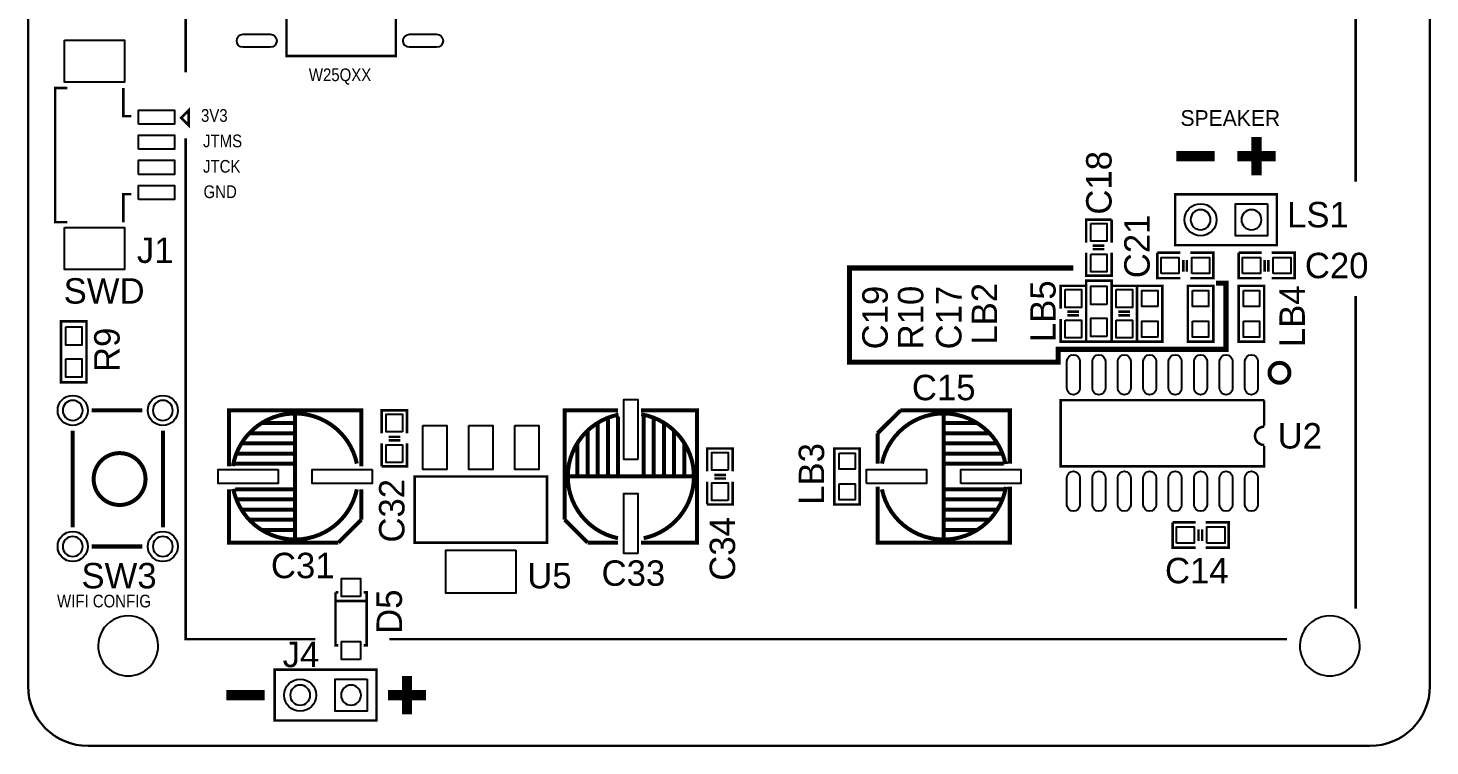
# Model space of a CAD drawing. Extents: x 0 to 70, y 0 to 100.
# Drawn here: x 0 to 70, y 0 to 35.9 of the extents above; entities that cross this region are included whole.
import ezdxf
from ezdxf.enums import TextEntityAlignment as Align

# ---------------------------------------------------------------- set-up
doc = ezdxf.new("R2010")
doc.units = 0
for name, color, linetype in [('BG_OUTLINE', 6, 'CONTINUOUS'), ('BO_SILKSCREEN_TOP', 7, 'CONTINUOUS'), ('PG_SILKSCREEN_TOP', 7, 'CONTINUOUS'), ('PIN_TOP', 12, 'CONTINUOUS'), ('RE_DISPLAY_TOP', 142, 'CONTINUOUS'), ('RE_SILKSCREEN_TOP', 7, 'CONTINUOUS')]:
    doc.layers.add(name, color=color, linetype=linetype)

msp = doc.modelspace()

# ---------------------------------------------------------------- linework, layer by layer
at = {"layer": 'BG_OUTLINE'}
msp.add_lwpolyline([(2.99974, 99.9998), (67.00012, 99.9998, -0.414185), (69.99986, 97.00006), (69.99986, 2.99974, -0.414172), (67.00012, 0), (2.99974, 0, -0.414163), (0, 2.99974), (0, 97.00006, -0.414176)], format="xyb", close=True, dxfattribs=at)
for points in [[(0, 97.00006), (0, 2.99974)], [(69.99986, 2.99974), (69.99986, 97.00006)], [(2.99974, 0), (67.00012, 0)]]:
    msp.add_lwpolyline(points, dxfattribs=at)
for points in [[(6.49986, 5.00126, 1.000007), (3.50012, 4.99872, 0.999993), (6.49986, 5.00126)], [(66.49974, 5.00126, 1.000007), (63.5, 4.99872, 0.999993), (66.49974, 5.00126)], [(0, 2.99974, 0.414163), (2.99974, 0)], [(67.00012, 0, 0.414172), (69.99986, 2.99974)]]:
    msp.add_lwpolyline(points, format="xyb", dxfattribs=at)
at = {"layer": 'BO_SILKSCREEN_TOP'}
for points, const_width in [([(61.341, 28.5115), (61.341, 30.4165)], 0.508), ([(57.3405, 29.464), (59.2455, 29.464)], 0.508), ([(60.3885, 29.464), (62.2935, 29.464)], 0.508), ([(52.197, 23.876), (41.021, 23.876), (41.021, 19.177), (51.435, 19.177), (51.435, 19.812), (59.817, 19.812), (59.817, 23.114), (59.309, 23.114)], 0.254), ([(18.923, 1.5875), (18.923, 3.4925)], 0.508), ([(9.906, 2.54), (11.811, 2.54)], 0.508), ([(17.9705, 2.54), (19.8755, 2.54)], 0.508)]:
    msp.add_lwpolyline(points, dxfattribs=dict(at, const_width=const_width))
at = {"layer": 'PG_SILKSCREEN_TOP'}
for points, const_width in [([(66.294, 59.944), (66.294, 28.194)], 0.127), ([(7.874, 33.655), (7.874, 43.688)], 0.127), ([(13.2842, 34.4678), (18.3642, 34.4678), (18.3642, 39.8018), (12.9032, 39.8018), (12.9032, 34.4678), (13.2842, 34.4678)], 0.127), ([(1.9558, 32.86506), (1.35636, 32.86506), (1.35636, 26.16454), (1.9558, 26.16454)], 0.127), ([(5.1562, 31.46298), (4.75488, 31.46298), (4.75488, 32.86506)], 0.127), ([(8.02386, 31.7627), (8.02386, 31.0007), (7.64286, 31.3817), (8.02386, 31.7627)], 0.127), ([(14.351, 5.334), (7.874, 5.334), (7.874, 30.353)], 0.127), ([(5.1562, 27.56408), (4.75488, 27.56408), (4.75488, 26.16454)], 0.127), ([(62.357, 25.019), (57.277, 25.019), (57.277, 27.559), (62.357, 27.559), (62.357, 25.019)], 0.127), ([(52.832, 25.146), (52.832, 26.289), (54.102, 26.289)], 0.127), ([(54.102, 26.289), (54.102, 25.146)], 0.127), ([(54.102, 24.638), (54.102, 23.495), (52.832, 23.495), (52.832, 24.638)], 0.127), ([(53.7464, 24.9936), (53.1622, 24.9936)], 0.127), ([(53.7464, 24.8158), (53.1622, 24.8158)], 0.127), ([(57.531, 23.368), (56.388, 23.368), (56.388, 24.638)], 0.127), ([(56.388, 24.638), (57.531, 24.638)], 0.127), ([(58.039, 24.638), (59.182, 24.638), (59.182, 23.368), (58.039, 23.368)], 0.127), ([(61.595, 23.368), (60.452, 23.368), (60.452, 24.638)], 0.127), ([(60.452, 24.638), (61.595, 24.638)], 0.127), ([(62.103, 24.638), (63.246, 24.638), (63.246, 23.368), (62.103, 23.368)], 0.127), ([(57.6834, 24.2824), (57.6834, 23.6982)], 0.127), ([(57.8612, 24.2824), (57.8612, 23.6982)], 0.127), ([(61.7474, 24.2824), (61.7474, 23.6982)], 0.127), ([(61.9252, 24.2824), (61.9252, 23.6982)], 0.127), ([(52.832, 20.193), (52.832, 23.241), (54.102, 23.241), (54.102, 20.193), (52.832, 20.193)], 0.127), ([(51.562, 21.844), (51.562, 22.987), (52.832, 22.987)], 0.127), ([(52.832, 22.987), (52.832, 21.844)], 0.127), ([(54.102, 21.844), (54.102, 22.987), (55.372, 22.987)], 0.127), ([(56.642, 20.193), (56.642, 22.987), (55.372, 22.987), (55.372, 20.193), (56.642, 20.193)], 0.127), ([(55.372, 22.987), (55.372, 21.844)], 0.127), ([(57.912, 22.987), (57.912, 20.193), (59.182, 20.193), (59.182, 22.987), (57.912, 22.987)], 0.127), ([(60.452, 22.987), (60.452, 20.193), (61.722, 20.193), (61.722, 22.987), (60.452, 22.987)], 0.127), ([(66.294, 22.479), (66.294, 6.858)], 0.127), ([(52.4764, 21.6916), (51.8922, 21.6916)], 0.127), ([(55.0164, 21.6916), (54.4322, 21.6916)], 0.127), ([(2.921, 21.209), (2.921, 18.161), (1.651, 18.161), (1.651, 21.209), (2.921, 21.209)], 0.127), ([(52.832, 21.336), (52.832, 20.193), (51.562, 20.193), (51.562, 21.336)], 0.127), ([(52.4764, 21.5138), (51.8922, 21.5138)], 0.127), ([(55.372, 21.336), (55.372, 20.193), (54.102, 20.193), (54.102, 21.336)], 0.127), ([(55.0164, 21.5138), (54.4322, 21.5138)], 0.127), ([(3.175, 16.764), (5.715, 16.764)], 0.20066), ([(16.637, 13.97), (16.637, 16.764), (10.033, 16.764), (10.033, 13.97)], 0.20066), ([(17.653, 15.621), (17.653, 16.764), (18.923, 16.764), (18.923, 15.621)], 0.127), ([(26.797, 11.303), (26.797, 16.764), (29.464, 16.764)], 0.20066), ([(30.607, 10.16), (33.401, 10.16), (33.401, 16.764), (30.607, 16.764)], 0.20066), ([(43.561, 16.764), (42.418, 15.621)], 0.20066), ([(43.561, 16.764), (49.022, 16.764), (49.022, 14.097)], 0.20066), ([(61.722, 14.986), (61.722, 13.97), (51.562, 13.97), (51.562, 17.272), (61.722, 17.272)], 0.127), ([(61.722, 17.272), (61.722, 16.002)], 0.127), ([(13.335, 16.129), (11.684, 16.129)], 0.20066), ([(13.335, 10.287), (13.335, 16.637)], 0.20066), ([(28.448, 13.462), (28.448, 16.129)], 0.20066), ([(28.956, 13.462), (28.956, 16.383)], 0.20066), ([(30.734, 13.462), (30.734, 16.55064)], 0.20066), ([(31.242, 13.462), (31.242, 16.383)], 0.20066), ([(31.75, 13.462), (31.75, 16.129)], 0.20066), ([(45.72, 16.637), (45.72, 10.287)], 0.20066), ([(45.72, 16.129), (47.371, 16.129)], 0.20066), ([(2.23012, 10.922), (2.23012, 15.748)], 0.20066), ([(6.731, 15.748), (6.731, 10.922)], 0.20066), ([(13.335, 15.621), (11.049, 15.621)], 0.20066), ([(18.0086, 15.4432), (18.5928, 15.4432)], 0.127), ([(27.94, 13.462), (27.94, 15.748)], 0.20066), ([(32.258, 13.462), (32.258, 15.748)], 0.20066), ([(42.418, 14.097), (42.418, 15.621)], 0.20066), ([(45.72, 15.621), (48.006, 15.621)], 0.20066), ([(13.335, 14.605), (10.414, 14.605)], 0.20066), ([(13.335, 15.113), (10.668, 15.113)], 0.20066), ([(18.923, 15.113), (18.923, 13.97), (17.653, 13.97)], 0.127), ([(17.653, 13.97), (17.653, 15.113)], 0.127), ([(18.0086, 15.2654), (18.5928, 15.2654)], 0.127), ([(27.432, 13.462), (27.432, 15.113)], 0.20066), ([(32.766, 13.462), (32.766, 15.113)], 0.20066), ([(33.909, 13.716), (33.909, 14.859), (35.179, 14.859), (35.179, 13.716)], 0.127), ([(40.259, 14.859), (40.259, 12.065), (41.529, 12.065), (41.529, 14.859), (40.259, 14.859)], 0.127), ([(45.72, 15.113), (48.387, 15.113)], 0.20066), ([(45.72, 14.605), (48.641, 14.605)], 0.20066), ([(13.335, 14.097), (10.24636, 14.097)], 0.20066), ([(25.908, 10.16), (19.304, 10.16), (19.304, 13.462), (25.908, 13.462), (25.908, 10.16)], 0.127), ([(26.924, 13.462), (33.274, 13.462)], 0.20066), ([(34.2646, 13.5382), (34.8488, 13.5382)], 0.127), ([(34.2646, 13.3604), (34.8488, 13.3604)], 0.127), ([(15.494, 10.16), (10.033, 10.16), (10.033, 12.827)], 0.20066), ([(16.637, 12.827), (16.637, 11.303)], 0.20066), ([(35.179, 13.208), (35.179, 12.065), (33.909, 12.065)], 0.127), ([(33.909, 12.065), (33.909, 13.208)], 0.127), ([(42.418, 12.954), (42.418, 10.16), (49.022, 10.16), (49.022, 12.954)], 0.20066), ([(45.72, 12.827), (48.80864, 12.827)], 0.20066), ([(13.335, 12.319), (10.414, 12.319)], 0.20066), ([(13.335, 11.811), (10.668, 11.811)], 0.20066), ([(45.72, 12.319), (48.641, 12.319)], 0.20066), ([(45.72, 11.811), (48.387, 11.811)], 0.20066), ([(13.335, 11.303), (11.049, 11.303)], 0.20066), ([(15.494, 10.16), (16.637, 11.303)], 0.20066), ([(26.797, 11.303), (27.94, 10.16)], 0.20066), ([(45.72, 11.303), (48.006, 11.303)], 0.20066), ([(58.293, 9.906), (57.15, 9.906), (57.15, 11.176)], 0.127), ([(57.15, 11.176), (58.293, 11.176)], 0.127), ([(58.801, 11.176), (59.944, 11.176), (59.944, 9.906), (58.801, 9.906)], 0.127), ([(13.335, 10.795), (11.684, 10.795)], 0.20066), ([(45.72, 10.795), (47.371, 10.795)], 0.20066), ([(58.4454, 10.8204), (58.4454, 10.2362)], 0.127), ([(58.6232, 10.8204), (58.6232, 10.2362)], 0.127), ([(5.715, 9.96442), (3.175, 9.96442)], 0.20066), ([(29.464, 10.16), (27.94, 10.16)], 0.20066), ([(15.3543, 7.67588), (15.3543, 5.02412), (15.494, 5.02412)], 0.127), ([(15.494, 7.67588), (15.3543, 7.67588)], 0.127), ([(16.764, 5.02412), (16.9037, 5.02412), (16.9037, 7.67588), (16.764, 7.67588)], 0.127), ([(15.367, 7.239), (16.891, 7.239)], 0.127), ([(62.865, 5.334), (18.034, 5.334)], 0.127), ([(17.399, 1.27), (12.319, 1.27), (12.319, 3.81), (17.399, 3.81), (17.399, 1.27)], 0.127)]:
    msp.add_lwpolyline(points, dxfattribs=dict(at, const_width=const_width))
for points, const_width in [([(62.98438, 18.64106, 0.99934), (61.9887, 18.6436, 1.000661), (62.98438, 18.64106)], 0.20066), ([(16.41856, 14.10462, 0.829926), (10.22858, 13.98016)], 0.20066), ([(29.464, 13.462), (29.464, 16.55064), (29.48178, 16.55064, 0.81648), (29.45638, 10.37844)], 0.20066), ([(30.74162, 10.37844, 0.829926), (30.61716, 16.56842)], 0.20066), ([(45.72, 14.097), (48.80864, 14.097), (48.80864, 14.07922, 0.81648), (42.63644, 14.10462)], 0.20066), ([(61.722, 15.9512, 0.598741), (61.341, 15.24)], 0.127), ([(5.8674, 13.335, 1), (3.2766, 13.335, 1), (5.8674, 13.335)], 0.20066), ([(61.341, 15.24, 0.25), (61.722, 15.0368)], 0.127), ([(13.335, 12.827), (10.24636, 12.827), (10.24636, 12.84478, 0.81648), (16.41856, 12.81938)], 0.20066), ([(42.63644, 12.81938, 0.829926), (48.82642, 12.94384)], 0.20066)]:
    msp.add_lwpolyline(points, format="xyb", dxfattribs=dict(at, const_width=const_width))
at = {"layer": 'PIN_TOP'}
for points in [[(1.81483, 35.25647), (4.81457, 35.25647), (4.81457, 33.15589), (1.81483, 33.15589)], [(5.5118, 31.05404), (5.5118, 31.75508), (7.31266, 31.75508), (7.31266, 31.05404)], [(5.5118, 29.8069), (5.5118, 30.50794), (7.31266, 30.50794), (7.31266, 29.8069)], [(5.5118, 28.55468), (5.5118, 29.25572), (7.31266, 29.25572), (7.31266, 28.55468)], [(5.5118, 27.305), (5.5118, 28.00604), (7.31266, 28.00604), (7.31266, 27.305)], [(61.8871, 27.0891), (61.8871, 25.4889), (60.2869, 25.4889), (60.2869, 27.0891)], [(1.81483, 25.90673), (4.81457, 25.90673), (4.81457, 23.80615), (1.81483, 23.80615)], [(53.0606, 26.0985), (53.8734, 26.0985), (53.8734, 25.2095), (53.0606, 25.2095)], [(53.0606, 24.5745), (53.8734, 24.5745), (53.8734, 23.6855), (53.0606, 23.6855)], [(56.5785, 23.5966), (56.5785, 24.4094), (57.4675, 24.4094), (57.4675, 23.5966)], [(58.1025, 23.5966), (58.1025, 24.4094), (58.9915, 24.4094), (58.9915, 23.5966)], [(60.6425, 23.5966), (60.6425, 24.4094), (61.5315, 24.4094), (61.5315, 23.5966)], [(62.1665, 23.5966), (62.1665, 24.4094), (63.0555, 24.4094), (63.0555, 23.5966)], [(51.7906, 22.7965), (52.6034, 22.7965), (52.6034, 21.9075), (51.7906, 21.9075)], [(53.8607, 22.0599), (53.0733, 22.0599), (53.0733, 22.9743), (53.8607, 22.9743)], [(54.3306, 22.7965), (55.1434, 22.7965), (55.1434, 21.9075), (54.3306, 21.9075)], [(56.40705, 21.95957), (55.60695, 21.95957), (55.60695, 22.75967), (56.40705, 22.75967)], [(58.14695, 22.75967), (58.94705, 22.75967), (58.94705, 21.95957), (58.14695, 21.95957)], [(60.68695, 22.75967), (61.48705, 22.75967), (61.48705, 21.95957), (60.68695, 21.95957)], [(51.7906, 21.2725), (52.6034, 21.2725), (52.6034, 20.3835), (51.7906, 20.3835)], [(53.8607, 20.4597), (53.0733, 20.4597), (53.0733, 21.3741), (53.8607, 21.3741)], [(54.3306, 21.2725), (55.1434, 21.2725), (55.1434, 20.3835), (54.3306, 20.3835)], [(56.40705, 20.42033), (55.60695, 20.42033), (55.60695, 21.22043), (56.40705, 21.22043)], [(58.14695, 21.22043), (58.94705, 21.22043), (58.94705, 20.42033), (58.14695, 20.42033)], [(60.68695, 21.22043), (61.48705, 21.22043), (61.48705, 20.42033), (60.68695, 20.42033)], [(1.8923, 20.9423), (2.6797, 20.9423), (2.6797, 20.0279), (1.8923, 20.0279)], [(1.8923, 19.3421), (2.6797, 19.3421), (2.6797, 18.4277), (1.8923, 18.4277)], [(30.44952, 14.31163), (29.74848, 14.31163), (29.74848, 17.31137), (30.44952, 17.31137)], [(18.6944, 15.6845), (17.8816, 15.6845), (17.8816, 16.5735), (18.6944, 16.5735)], [(19.70532, 16.00962), (20.9042, 16.00962), (20.9042, 13.80998), (19.70532, 13.80998)], [(22.00656, 16.00962), (23.20544, 16.00962), (23.20544, 13.80998), (22.00656, 13.80998)], [(24.3078, 16.00962), (25.50668, 16.00962), (25.50668, 13.80998), (24.3078, 13.80998)], [(18.6944, 14.1605), (17.8816, 14.1605), (17.8816, 15.0495), (18.6944, 15.0495)], [(34.9504, 13.7795), (34.1376, 13.7795), (34.1376, 14.6685), (34.9504, 14.6685)], [(40.49395, 14.63167), (41.29405, 14.63167), (41.29405, 13.83157), (40.49395, 13.83157)], [(12.48537, 13.81252), (12.48537, 13.11148), (9.48563, 13.11148), (9.48563, 13.81252)], [(17.18437, 13.81252), (17.18437, 13.11148), (14.18463, 13.11148), (14.18463, 13.81252)], [(41.86936, 13.11148), (41.86936, 13.81252), (44.8691, 13.81252), (44.8691, 13.11148)], [(46.56836, 13.11148), (46.56836, 13.81252), (49.5681, 13.81252), (49.5681, 13.11148)], [(30.44952, 9.61263), (29.74848, 9.61263), (29.74848, 12.61237), (30.44952, 12.61237)], [(34.9504, 12.2555), (34.1376, 12.2555), (34.1376, 13.1445), (34.9504, 13.1445)], [(40.49395, 13.09243), (41.29405, 13.09243), (41.29405, 12.29233), (40.49395, 12.29233)], [(57.3405, 10.1346), (57.3405, 10.9474), (58.2295, 10.9474), (58.2295, 10.1346)], [(58.8645, 10.1346), (58.8645, 10.9474), (59.7535, 10.9474), (59.7535, 10.1346)], [(24.35606, 9.78662), (24.35606, 7.63778), (20.85594, 7.63778), (20.85594, 9.78662)], [(16.60398, 7.47522), (15.65402, 7.47522), (15.65402, 8.37438), (16.60398, 8.37438)], [(16.60398, 4.32562), (15.65402, 4.32562), (15.65402, 5.22478), (16.60398, 5.22478)], [(16.9291, 3.3401), (16.9291, 1.7399), (15.3289, 1.7399), (15.3289, 3.3401)]]:
    msp.add_lwpolyline(points, close=True, dxfattribs=at)
for points in [[(12.09167, 34.90468), (10.74293, 34.90468, -1), (10.74293, 35.55492), (12.09167, 35.55492, -1)], [(20.39747, 34.90468), (19.04873, 34.90468, -1), (19.04873, 35.55492), (20.39747, 35.55492, -1)], [(51.87188, 17.86763), (51.87188, 19.21637, -1), (52.52212, 19.21637), (52.52212, 17.86763, -1)], [(53.14188, 17.86763), (53.14188, 19.21637, -1), (53.79212, 19.21637), (53.79212, 17.86763, -1)], [(54.41188, 17.86763), (54.41188, 19.21637, -1), (55.06212, 19.21637), (55.06212, 17.86763, -1)], [(55.68188, 17.86763), (55.68188, 19.21637, -1), (56.33212, 19.21637), (56.33212, 17.86763, -1)], [(56.95188, 17.86763), (56.95188, 19.21637, -1), (57.60212, 19.21637), (57.60212, 17.86763, -1)], [(58.22188, 17.86763), (58.22188, 19.21637, -1), (58.87212, 19.21637), (58.87212, 17.86763, -1)], [(59.49188, 17.86763), (59.49188, 19.21637, -1), (60.14212, 19.21637), (60.14212, 17.86763, -1)], [(60.76188, 17.86763), (60.76188, 19.21637, -1), (61.41212, 19.21637), (61.41212, 17.86763, -1)], [(51.87188, 12.05357), (51.87188, 13.40231, -1), (52.52212, 13.40231), (52.52212, 12.05357, -1)], [(53.14188, 12.05357), (53.14188, 13.40231, -1), (53.79212, 13.40231), (53.79212, 12.05357, -1)], [(54.41188, 12.05357), (54.41188, 13.40231, -1), (55.06212, 13.40231), (55.06212, 12.05357, -1)], [(55.68188, 12.05357), (55.68188, 13.40231, -1), (56.33212, 13.40231), (56.33212, 12.05357, -1)], [(56.95188, 12.05357), (56.95188, 13.40231, -1), (57.60212, 13.40231), (57.60212, 12.05357, -1)], [(58.22188, 12.05357), (58.22188, 13.40231, -1), (58.87212, 13.40231), (58.87212, 12.05357, -1)], [(59.49188, 12.05357), (59.49188, 13.40231, -1), (60.14212, 13.40231), (60.14212, 12.05357, -1)], [(60.76188, 12.05357), (60.76188, 13.40231, -1), (61.41212, 13.40231), (61.41212, 12.05357, -1)]]:
    msp.add_lwpolyline(points, format="xyb", close=True, dxfattribs=at)
for centre, radius in [((58.547, 26.289), 0.8001), ((2.23012, 16.764), 0.75057), ((6.731, 16.764), 0.75057), ((2.23012, 9.96442), 0.75057), ((6.731, 9.96442), 0.75057), ((13.589, 2.54), 0.8001)]:
    msp.add_circle(centre, radius, dxfattribs=at)
at = {"layer": 'RE_DISPLAY_TOP'}
for points in [[(59.04738, 26.289, 1), (58.04662, 26.289, 1)], [(61.58738, 26.289, 1), (60.58662, 26.289, 1)], [(2.7305, 16.764, 1), (1.72974, 16.764, 1)], [(7.23138, 16.764, 1), (6.23062, 16.764, 1)], [(2.7305, 9.96442, 1), (1.72974, 9.96442, 1)], [(7.23138, 9.96442, 1), (6.23062, 9.96442, 1)], [(14.08938, 2.54, 1), (13.08862, 2.54, 1)], [(16.62938, 2.54, 1), (15.62862, 2.54, 1)]]:
    msp.add_lwpolyline(points, format="xyb", close=True, dxfattribs=at)

# ---------------------------------------------------------------- texts
at = {"layer": 'BO_SILKSCREEN_TOP'}
for s, height, width, p in [('W25QXX', 0.635, 0.88, (14.0208, 33.2105)), ('3V3', 0.635, 0.88, (8.636, 31.1785)), ('JTMS', 0.635, 0.88, (8.7376, 29.9085)), ('JTCK', 0.635, 0.88, (8.7376, 28.6385)), ('GND', 0.635, 0.88, (8.763, 27.3685)), ('SWD', 1.27, 1.02, (1.778, 22.098)), ('WIFI CONFIG', 0.635, 0.88, (1.4478, 6.9215))]:
    msp.add_text(s, height=height, dxfattribs=dict(at, width=width)).set_placement(p)
msp.add_text('SPEAKER', height=0.7874, dxfattribs=at).set_placement((57.5437, 30.9753))
at = {"layer": 'RE_SILKSCREEN_TOP', "width": 1.02}
for s, p in [('C18', (54.102, 26.543)), ('C21', (56.007, 23.368)), ('C19', (42.926, 19.812)), ('R10', (44.704, 19.812)), ('C17', (46.609, 19.812)), ('R9', (4.572, 18.6817)), ('C32', (18.796, 10.16)), ('C34', (35.306, 8.255)), ('D5', (18.669, 5.6007))]:
    msp.add_text(s, height=1.27, rotation=90, dxfattribs=at).set_placement(p)
for s, p in [('LS1', (62.865, 25.908)), ('C20', (63.754, 23.368)), ('SW3', (2.667, 7.874)), ('C14', (56.769, 8.128)), ('J4', (12.7127, 3.937))]:
    msp.add_text(s, height=1.27, dxfattribs=at).set_placement(p)
for s, p in [('J1', (6.35, 24.13)), ('C15', (45.72, 17.272)), ('U2', (63.5, 14.859)), ('C31', (13.716, 8.382)), ('U5', (26.035, 7.874)), ('C33', (30.226, 8.001))]:
    msp.add_text(s, height=1.27, dxfattribs=at).set_placement(p, align=Align.CENTER)
for s, p in [('LB5', (51.308, 21.717)), ('LB2', (48.387, 21.59)), ('LB4', (63.754, 21.463)), ('LB3', (39.751, 13.589))]:
    msp.add_text(s, height=1.27, rotation=90, dxfattribs=at).set_placement(p, align=Align.CENTER)

doc.saveas('drawing.dxf')
